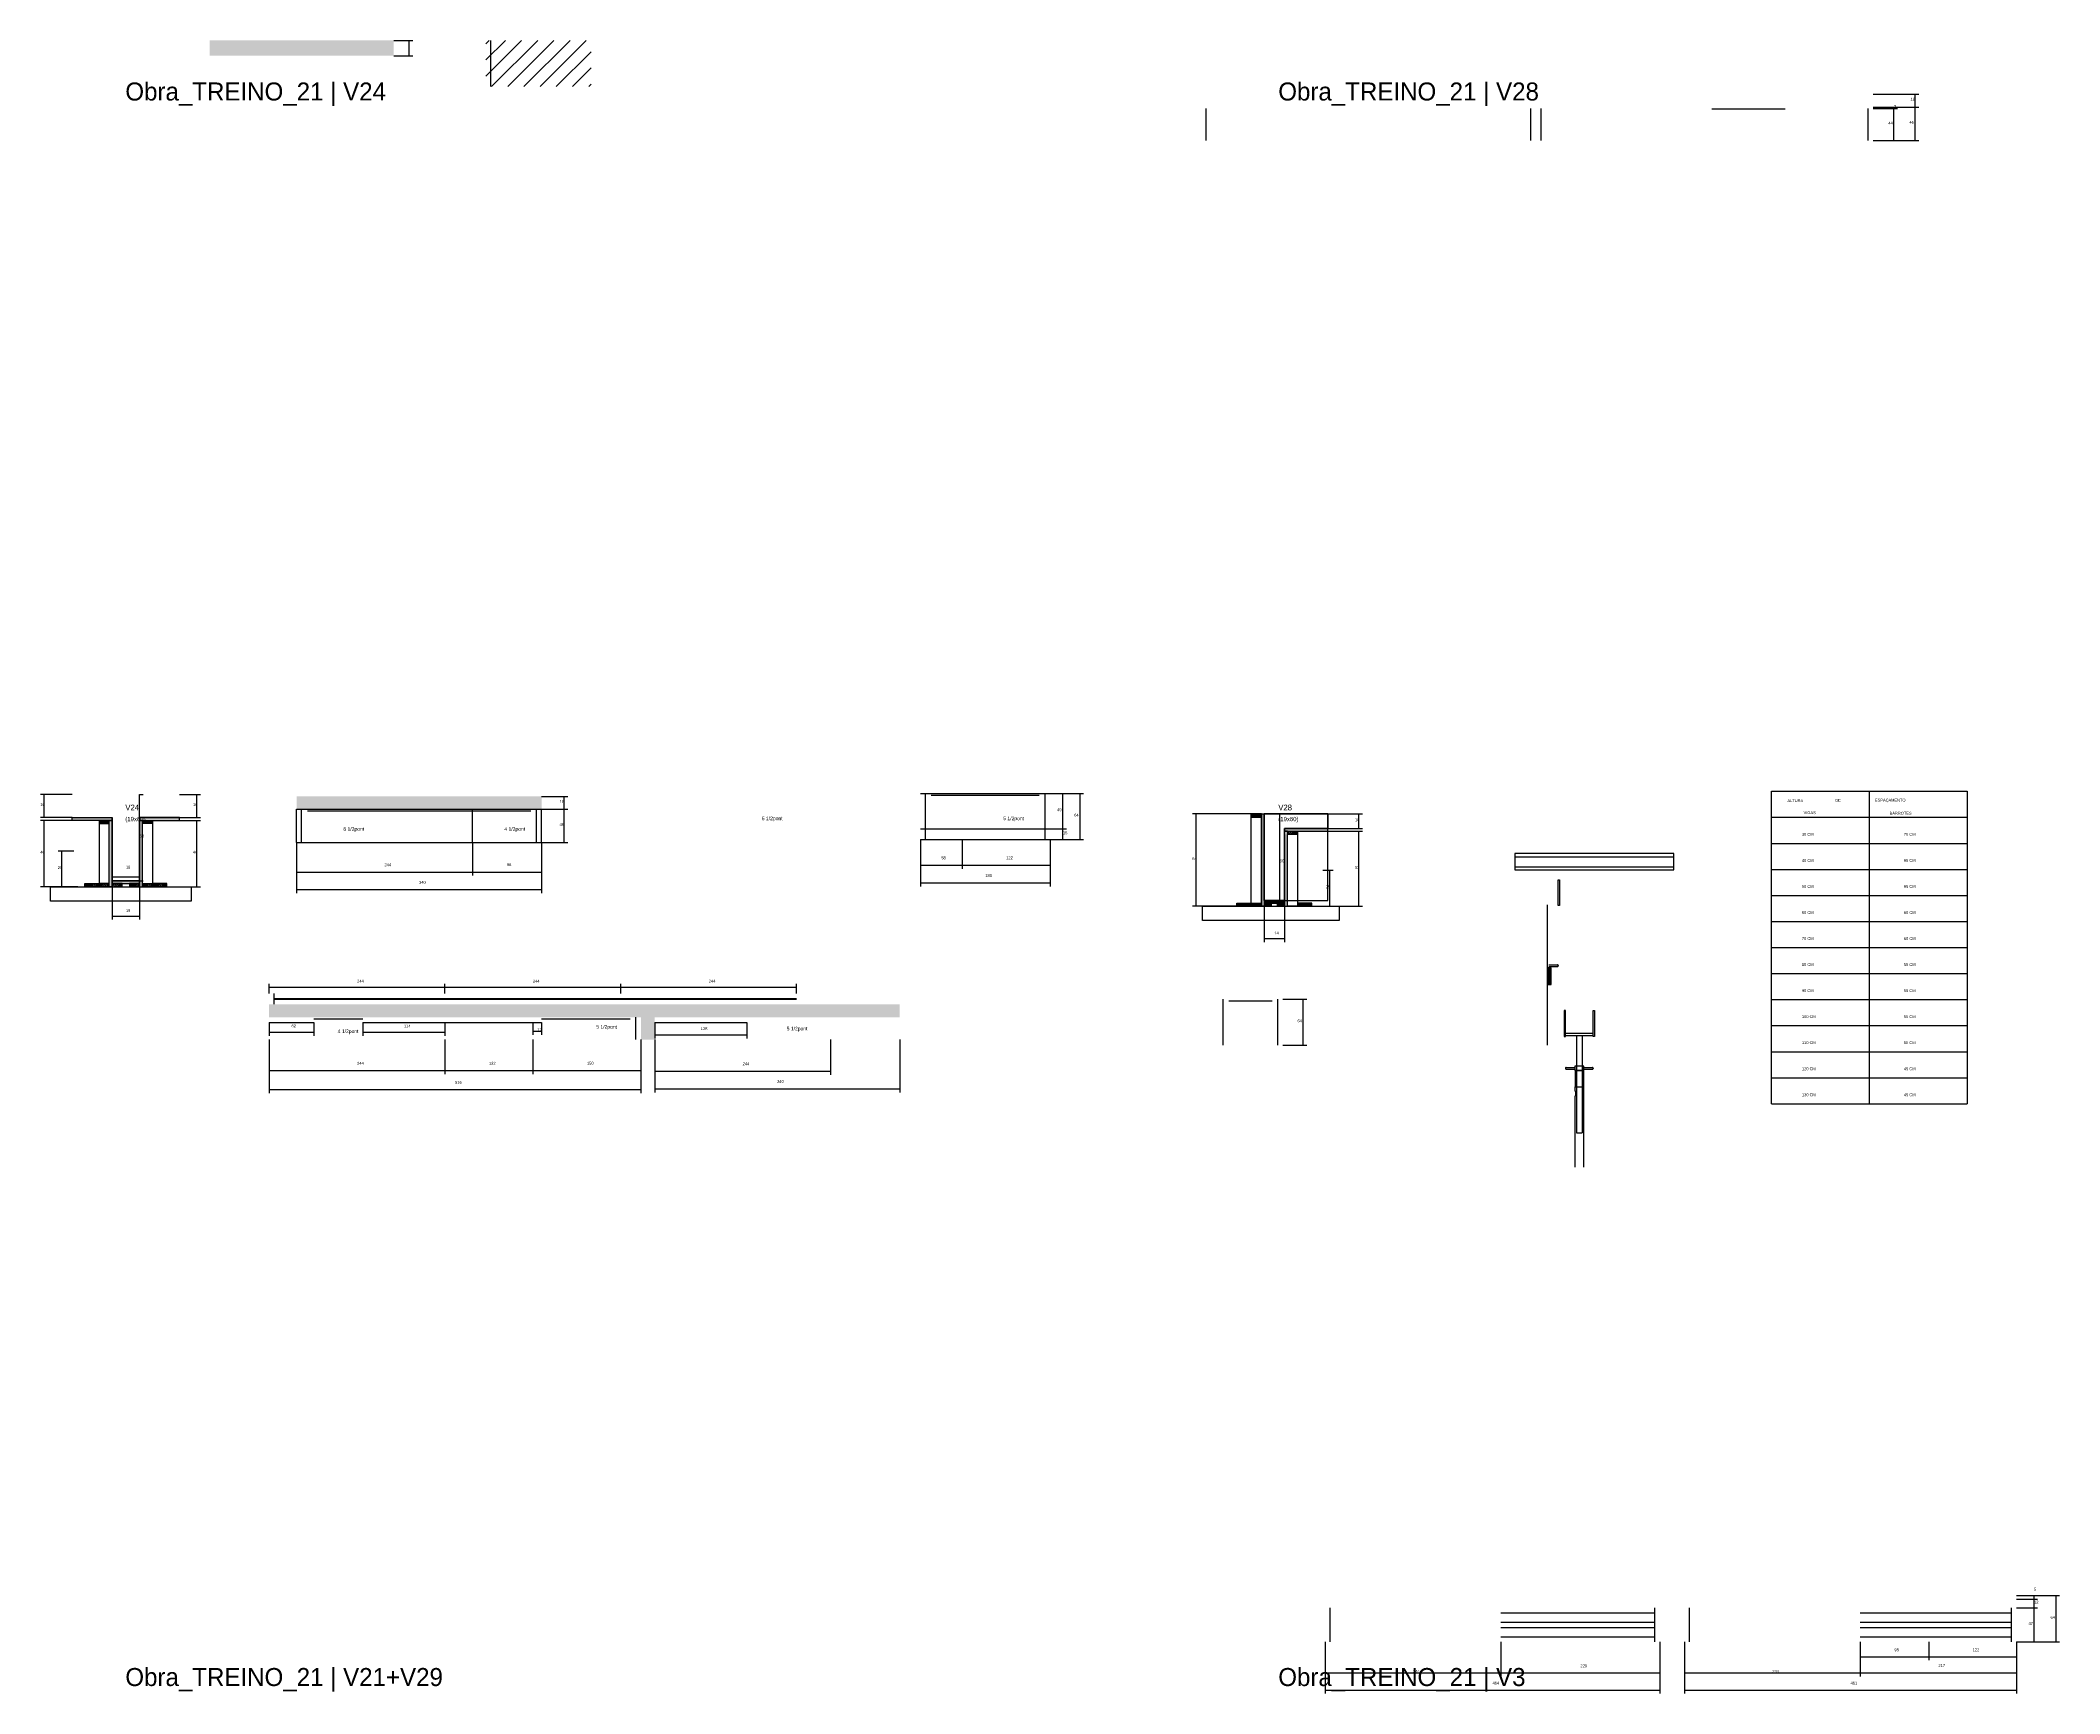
# Model space of a CAD drawing. Header units: metres. Extents: x -2848 to 21926, y -45195 to 1016.
# Drawn here: x 14282 to 17084, y -27620 to -25327 of the extents above; entities that cross this region are included whole.
import ezdxf

# ---------------------------------------------------------------- set-up
doc = ezdxf.new("R2010")
doc.units = ezdxf.units.M
for name, color, linetype in [('CONCRETO', 251, 'Continuous'), ('COTA', 4, 'Continuous'), ('Cota Seção (2x)', 4, 'Continuous'), ('Escoras', 2, 'Continuous'), ('Forcador', 251, 'Continuous'), ('GARFOS', 7, 'Continuous'), ('Hachura', 253, 'Continuous'), ('LABEL_ID', 3, 'Continuous'), ('Madeira', 126, 'Continuous'), ('NOMENCLATURA', 7, 'Continuous'), ('Painéis', 200, 'Continuous'), ('Perfil Metálico', 251, 'Continuous'), ('SARR_2.2x7', 40, 'Continuous'), ('Texto Seção', 7, 'Continuous')]:
    doc.layers.add(name, color=color, linetype=linetype)

msp = doc.modelspace()

# ---------------------------------------------------------------- hatches: boundary and pattern name
at = {"layer": 'COTA'}
h = msp.add_hatch(dxfattribs=at)
h.set_pattern_fill('AR-CONC', scale=0.03)
h.paths.add_polyline_path([(14517, -25326.6), (14517, -25347.8), (14772.5, -25347.8), (14772.5, -25326.6)])
h = msp.add_hatch(dxfattribs=at)
h.set_pattern_fill('AR-CONC', scale=0.03)
h.paths.add_polyline_path([(14637.6, -26375.5), (14637.6, -26393.5), (14977.6, -26393.5), (14977.6, -26375.5)])
h = msp.add_hatch(dxfattribs=at)
h.set_pattern_fill('AR-CONC', scale=0.03)
h.paths.add_polyline_path([(14599.6, -26664.1), (14599.6, -26682.1), (15115.6, -26682.1), (15115.6, -26713.1), (15134.6, -26713.1), (15134.6, -26682.1), (15474.6, -26682.1), (15474.6, -26664.1), (15331.6, -26664.1)])
at = {"layer": 'Hachura'}
h = msp.add_hatch(dxfattribs=at)
h.set_pattern_fill('ANSI31', scale=5)
h.paths.add_polyline_path([(14900.4, -25326.6), (14900.4, -25390.6), (15046.4, -25390.6), (15046.4, -25326.6)])
h = msp.add_hatch(color=8, dxfattribs=at)
h.dxf.hatch_style = 1
h.paths.add_polyline_path([(14326.2, -26408.9), (14326.2, -26404.9), (14326.2, -26404.9), (14381.8, -26404.9), (14381.8, -26404.9), (14381.8, -26408.9), (14381.8, -26408.9), (14326.2, -26408.9)])
h = msp.add_hatch(dxfattribs=at)
h.set_pattern_fill('ANSI31', scale=0.5)
h.paths.add_polyline_path([(14377.8, -26413.3), (14377.8, -26408.9), (14377.8, -26408.9), (14363.8, -26408.9), (14363.8, -26408.9), (14363.8, -26413.3), (14363.8, -26413.3), (14377.8, -26413.3)])
h = msp.add_hatch(color=8, dxfattribs=at)
h.dxf.hatch_style = 1
h.paths.add_polyline_path([(14377.8, -26404.9), (14381.8, -26404.9), (14381.8, -26404.9), (14381.8, -26500.9), (14381.8, -26500.9), (14377.8, -26500.9), (14377.8, -26500.9), (14377.8, -26404.9)])
h = msp.add_hatch(color=8, dxfattribs=at)
h.dxf.hatch_style = 1
h.paths.add_polyline_path([(14423.8, -26404.9), (14419.8, -26404.9), (14419.8, -26404.9), (14419.8, -26500.9), (14419.8, -26500.9), (14423.8, -26500.9), (14423.8, -26500.9), (14423.8, -26404.9)])
h = msp.add_hatch(color=8, dxfattribs=at)
h.dxf.hatch_style = 1
h.paths.add_polyline_path([(14475.4, -26408.9), (14475.4, -26404.9), (14475.4, -26404.9), (14419.8, -26404.9), (14419.8, -26404.9), (14419.8, -26408.9), (14419.8, -26408.9), (14475.4, -26408.9)])
h = msp.add_hatch(dxfattribs=at)
h.set_pattern_fill('ANSI31', scale=0.5)
h.paths.add_polyline_path([(14423.8, -26413.3), (14423.8, -26408.9), (14423.8, -26408.9), (14437.8, -26408.9), (14437.8, -26408.9), (14437.8, -26413.3), (14437.8, -26413.3), (14423.8, -26413.3)])
h = msp.add_hatch(dxfattribs=at)
h.set_pattern_fill('ANSI31', scale=0.5)
h.paths.add_polyline_path([(15962.6, -26400), (15962.6, -26404.4), (15962.6, -26404.4), (15976.6, -26404.4), (15976.6, -26404.4), (15976.6, -26400), (15976.6, -26400), (15962.6, -26400)])
h = msp.add_hatch(color=8, dxfattribs=at)
h.dxf.hatch_style = 1
h.paths.add_polyline_path([(15976.6, -26400), (15980.6, -26400), (15980.6, -26400), (15980.6, -26528), (15980.6, -26528), (15976.6, -26528), (15976.6, -26528), (15976.6, -26400)])
h = msp.add_hatch(color=8, dxfattribs=at)
h.dxf.hatch_style = 1
h.paths.add_polyline_path([(16068.6, -26424), (16068.6, -26420), (16068.6, -26420), (16008.6, -26420), (16008.6, -26420), (16008.6, -26424), (16008.6, -26424), (16068.6, -26424)])
h = msp.add_hatch(dxfattribs=at)
h.set_pattern_fill('ANSI31', scale=0.5)
h.paths.add_polyline_path([(16026.6, -26424), (16026.6, -26428.4), (16026.6, -26428.4), (16012.6, -26428.4), (16012.6, -26428.4), (16012.6, -26424), (16012.6, -26424), (16026.6, -26424)])
h = msp.add_hatch(color=8, dxfattribs=at)
h.dxf.hatch_style = 1
h.paths.add_polyline_path([(16012.6, -26428), (16008.6, -26428), (16008.6, -26428), (16008.6, -26528), (16008.6, -26528), (16012.6, -26528), (16012.6, -26528), (16012.6, -26428)])
h = msp.add_hatch(dxfattribs=at)
h.set_pattern_fill('ANSI31', scale=0.5)
h.paths.add_polyline_path([(14343.8, -26500.9), (14343.8, -26496.5), (14343.8, -26496.5), (14363.8, -26496.5), (14363.8, -26496.5), (14363.8, -26500.9), (14363.8, -26500.9), (14343.8, -26500.9)])
h = msp.add_hatch(dxfattribs=at)
h.set_pattern_fill('ANSI31', scale=0.5)
h.paths.add_polyline_path([(14377.8, -26500.9), (14377.8, -26496.5), (14377.8, -26496.5), (14363.8, -26496.5), (14363.8, -26496.5), (14363.8, -26500.9), (14363.8, -26500.9), (14377.8, -26500.9)])
h = msp.add_hatch(color=8, dxfattribs=at)
h.dxf.hatch_style = 1
h.paths.add_polyline_path([(14419.8, -26496.5), (14419.8, -26492.9), (14419.8, -26492.9), (14381.8, -26492.9), (14381.8, -26492.9), (14381.8, -26496.5), (14381.8, -26496.5), (14419.8, -26496.5)])
h = msp.add_hatch(dxfattribs=at)
h.set_pattern_fill('ANSI31', scale=0.5)
h.paths.add_polyline_path([(14395.8, -26500.9), (14395.8, -26496.5), (14395.8, -26496.5), (14381.8, -26496.5), (14381.8, -26496.5), (14381.8, -26500.9), (14381.8, -26500.9), (14395.8, -26500.9)])
h = msp.add_hatch(dxfattribs=at)
h.set_pattern_fill('ANSI31', scale=0.5)
h.paths.add_polyline_path([(14419.8, -26500.9), (14419.8, -26496.5), (14419.8, -26496.5), (14405.8, -26496.5), (14405.8, -26496.5), (14405.8, -26500.9), (14405.8, -26500.9), (14419.8, -26500.9)])
h = msp.add_hatch(dxfattribs=at)
h.set_pattern_fill('ANSI31', scale=0.5)
h.paths.add_polyline_path([(14423.8, -26500.9), (14423.8, -26496.5), (14423.8, -26496.5), (14437.8, -26496.5), (14437.8, -26496.5), (14437.8, -26500.9), (14437.8, -26500.9), (14423.8, -26500.9)])
h = msp.add_hatch(dxfattribs=at)
h.set_pattern_fill('ANSI31', scale=0.5)
h.paths.add_polyline_path([(14457.8, -26500.9), (14457.8, -26496.5), (14457.8, -26496.5), (14437.8, -26496.5), (14437.8, -26496.5), (14437.8, -26500.9), (14437.8, -26500.9), (14457.8, -26500.9)])
h = msp.add_hatch(dxfattribs=at)
h.set_pattern_fill('ANSI31', scale=0.5)
h.paths.add_polyline_path([(15942.6, -26528), (15942.6, -26523.6), (15942.6, -26523.6), (15962.6, -26523.6), (15962.6, -26523.6), (15962.6, -26528), (15962.6, -26528), (15942.6, -26528)])
h = msp.add_hatch(dxfattribs=at)
h.set_pattern_fill('ANSI31', scale=0.5)
h.paths.add_polyline_path([(15962.6, -26528), (15962.6, -26523.6), (15962.6, -26523.6), (15976.6, -26523.6), (15976.6, -26523.6), (15976.6, -26528), (15976.6, -26528), (15962.6, -26528)])
h = msp.add_hatch(color=8, dxfattribs=at)
h.dxf.hatch_style = 1
h.paths.add_polyline_path([(16008.6, -26523.6), (16008.6, -26520), (16008.6, -26520), (15980.6, -26520), (15980.6, -26520), (15980.6, -26523.6), (15980.6, -26523.6), (16008.6, -26523.6)])
h = msp.add_hatch(dxfattribs=at)
h.set_pattern_fill('ANSI31', scale=0.5)
h.paths.add_polyline_path([(15990.6, -26528), (15990.6, -26523.6), (15990.6, -26523.6), (15980.6, -26523.6), (15980.6, -26523.6), (15980.6, -26528), (15980.6, -26528), (15990.6, -26528)])
h = msp.add_hatch(dxfattribs=at)
h.set_pattern_fill('ANSI31', scale=0.5)
h.paths.add_polyline_path([(16008.6, -26528), (16008.6, -26523.6), (16008.6, -26523.6), (15998.6, -26523.6), (15998.6, -26523.6), (15998.6, -26528), (15998.6, -26528), (16008.6, -26528)])
h = msp.add_hatch(dxfattribs=at)
h.set_pattern_fill('ANSI31', scale=0.5)
h.paths.add_polyline_path([(16046.6, -26528), (16046.6, -26523.6), (16046.6, -26523.6), (16026.6, -26523.6), (16026.6, -26523.6), (16026.6, -26528), (16026.6, -26528), (16046.6, -26528)])
at = {"layer": 'Perfil Metálico'}
h = msp.add_hatch(color=8, dxfattribs=at)
h.dxf.hatch_style = 1
h.paths.add_polyline_path([(16374.2, -26636.4), (16378.7, -26636.4), (16378.7, -26613.6), (16374.2, -26613.6)])

# ---------------------------------------------------------------- linework, layer by layer
at = {"layer": 'CONCRETO'}
for points in [[(15980.6, -26420), (15980.6, -26400), (16068.6, -26400), (16068.6, -26420), (16008.6, -26420), (16008.6, -26520), (15980.6, -26520), (15980.6, -26420)], [(15980.6, -26520), (16068.6, -26520), (16068.6, -26400), (15980.6, -26400)]]:
    msp.add_lwpolyline(points, close=True, dxfattribs=at)
at = {"layer": 'COTA'}
for p, q in [((14772.5, -25326.6), (14799.1, -25326.6)), ((14794.1, -25347.8), (14794.1, -25326.6)), ((14772.5, -25347.8), (14799.1, -25347.8)), ((16825.6, -25401.3), (16888.9, -25401.3)), ((16883.9, -25419.3), (16883.9, -25401.3)), ((16825.6, -25419.3), (16888.9, -25419.3)), ((16825.6, -25419.3), (16859.3, -25419.3)), ((16825.6, -25419.3), (16888.9, -25419.3)), ((16825.6, -25421.3), (16859.3, -25421.3)), ((16825.6, -25421.3), (16859.3, -25421.3)), ((16854.3, -25421.3), (16854.3, -25419.3)), ((16854.3, -25465.3), (16854.3, -25421.3)), ((16883.9, -25465.3), (16883.9, -25419.3)), ((16825.6, -25465.3), (16888.9, -25465.3)), ((16825.6, -25465.3), (16859.3, -25465.3)), ((14326.2, -26372.9), (14282.5, -26372.9)), ((14287.5, -26404.9), (14287.5, -26372.9)), ((14475.4, -26372.9), (14504.4, -26372.9)), ((14499.4, -26404.9), (14499.4, -26372.9)), ((14977.6, -26375.5), (15014.2, -26375.5)), ((14977.6, -26393.5), (15014.2, -26393.5)), ((14977.6, -26393.5), (15014.2, -26393.5)), ((15009.2, -26393.5), (15009.2, -26375.5)), ((15009.2, -26439.5), (15009.2, -26393.5)), ((15683.4, -26371.6), (15706.2, -26371.6)), ((15683.4, -26371.6), (15729.9, -26371.6)), ((15701.2, -26420.6), (15701.2, -26371.6)), ((15724.9, -26435.6), (15724.9, -26371.6)), ((14326.2, -26404.9), (14282.5, -26404.9)), ((14326.2, -26408.9), (14282.5, -26408.9)), ((14287.5, -26500.9), (14287.5, -26408.9)), ((14475.4, -26404.9), (14504.4, -26404.9)), ((14475.4, -26408.9), (14504.4, -26408.9)), ((14499.4, -26500.9), (14499.4, -26408.9)), ((15683.4, -26420.6), (15706.2, -26420.6)), ((15683.4, -26420.6), (15706.2, -26420.6)), ((15701.2, -26435.6), (15701.2, -26420.6)), ((15962.6, -26400), (15881.1, -26400)), ((15886.1, -26528), (15886.1, -26400)), ((16068.6, -26400), (16117, -26400)), ((16068.6, -26420), (16117, -26420)), ((16068.6, -26424), (16117, -26424)), ((16112, -26420), (16112, -26400)), ((16112, -26528), (16112, -26424)), ((14328.5, -26451.4), (14306.7, -26451.4)), ((14311.7, -26501.5), (14311.7, -26451.4)), ((14637.6, -26439.5), (14637.6, -26485.5)), ((14637.6, -26439.5), (14637.6, -26510)), ((14881.6, -26439.5), (14881.6, -26485.5)), ((14881.6, -26439.5), (14881.6, -26485.5)), ((14977.6, -26439.5), (14977.6, -26485.5)), ((14977.6, -26439.5), (14977.6, -26510)), ((14977.6, -26439.5), (15014.2, -26439.5)), ((15503.4, -26435.6), (15503.4, -26475.9)), ((15503.4, -26435.6), (15503.4, -26500.4)), ((15561.4, -26435.6), (15561.4, -26475.9)), ((15561.4, -26435.6), (15561.4, -26475.9)), ((15683.4, -26435.6), (15683.4, -26475.9)), ((15683.4, -26435.6), (15683.4, -26500.4)), ((15683.4, -26435.6), (15706.2, -26435.6)), ((15683.4, -26435.6), (15729.9, -26435.6)), ((14637.6, -26480.5), (14881.6, -26480.5)), ((14881.6, -26480.5), (14977.6, -26480.5)), ((15503.4, -26470.9), (15561.4, -26470.9)), ((15561.4, -26470.9), (15683.4, -26470.9)), ((16061.9, -26478), (16076.4, -26478)), ((16071.4, -26528), (16071.4, -26478)), ((14334.2, -26500.9), (14282.5, -26500.9)), ((14341.3, -26501.5), (14306.7, -26501.5)), ((14381.8, -26500.9), (14381.8, -26546.6)), ((14419.8, -26500.9), (14419.8, -26546.6)), ((14457.8, -26500.9), (14504.4, -26500.9)), ((14637.6, -26505), (14977.6, -26505)), ((15503.4, -26495.4), (15683.4, -26495.4)), ((15942.6, -26528), (15881.1, -26528)), ((15980.6, -26528), (15980.6, -26577.7)), ((16008.6, -26528), (16008.6, -26577.7)), ((16046.6, -26528), (16117, -26528)), ((16046.6, -26528), (16076.4, -26528)), ((14381.8, -26541.6), (14419.8, -26541.6)), ((15980.6, -26572.7), (16008.6, -26572.7)), ((14599.6, -26649.1), (14599.6, -26635.5)), ((14599.6, -26640.5), (14843.6, -26640.5)), ((14843.6, -26649.1), (14843.6, -26635.5)), ((14843.6, -26649.1), (14843.6, -26635.5)), ((14843.6, -26640.5), (15087.6, -26640.5)), ((15087.6, -26649.1), (15087.6, -26635.5)), ((15087.6, -26649.1), (15087.6, -26635.5)), ((15087.6, -26640.5), (15331.6, -26640.5)), ((15331.6, -26649.1), (15331.6, -26635.5)), ((16006.4, -26656.9), (16039.7, -26656.9)), ((16034.7, -26720.9), (16034.7, -26656.9)), ((14599.6, -26689.1), (14599.6, -26707.7)), ((14599.6, -26702.7), (14661.6, -26702.7)), ((14661.6, -26689.1), (14661.6, -26707.7)), ((14729.6, -26689.1), (14729.6, -26707.7)), ((14729.6, -26702.7), (14843.6, -26702.7)), ((14843.6, -26689.1), (14843.6, -26707.7)), ((14965.6, -26689.1), (14965.6, -26706.4)), ((14965.6, -26701.4), (14977.6, -26701.4)), ((14977.6, -26689.1), (14977.6, -26706.4)), ((15134.6, -26689.1), (15134.6, -26711.4)), ((15262.6, -26689.1), (15262.6, -26711.4)), ((14599.6, -26713.1), (14599.6, -26761)), ((14599.6, -26713.1), (14599.6, -26787.5)), ((14843.6, -26713.1), (14843.6, -26761)), ((14843.6, -26713.1), (14843.6, -26761)), ((14965.6, -26713.1), (14965.6, -26761)), ((14965.6, -26713.1), (14965.6, -26761)), ((15115.6, -26713.1), (15115.6, -26787.5)), ((15115.6, -26725.4), (15115.6, -26761)), ((15134.6, -26706.4), (15262.6, -26706.4)), ((15134.6, -26713.1), (15134.6, -26761.8)), ((15134.6, -26713.1), (15134.6, -26786.3)), ((15378.6, -26713.1), (15378.6, -26761.8)), ((15474.6, -26713.1), (15474.6, -26786.3)), ((16006.4, -26720.9), (16039.7, -26720.9)), ((14599.6, -26756), (14843.6, -26756)), ((14843.6, -26756), (14965.6, -26756)), ((14965.6, -26756), (15115.6, -26756)), ((15134.6, -26756.8), (15378.6, -26756.8)), ((14599.6, -26782.5), (15115.6, -26782.5)), ((15134.6, -26781.3), (15474.6, -26781.3)), ((17024.6, -27484.6), (17053.8, -27484.6)), ((17024.6, -27484.6), (17084.3, -27484.6)), ((17048.8, -27489.6), (17048.8, -27484.6)), ((17079.3, -27548.6), (17079.3, -27484.6)), ((17024.6, -27489.6), (17053.8, -27489.6)), ((17024.6, -27489.6), (17053.8, -27489.6)), ((17024.6, -27501.6), (17053.8, -27501.6)), ((17024.6, -27501.6), (17053.8, -27501.6)), ((17048.8, -27501.6), (17048.8, -27489.6)), ((17048.8, -27548.6), (17048.8, -27501.6)), ((16065, -27548.6), (16065, -27596.6)), ((16065, -27548.6), (16065, -27620.5)), ((16309, -27548.6), (16309, -27596.6)), ((16309, -27548.6), (16309, -27596.6)), ((16529.5, -27548.6), (16529.5, -27596.6)), ((16529.5, -27548.6), (16529.5, -27620.5)), ((16563.6, -27548.6), (16563.6, -27596.6)), ((16563.6, -27548.6), (16563.6, -27620.5)), ((16807.6, -27548.6), (16807.6, -27574.3)), ((16807.6, -27548.6), (16807.6, -27596.6)), ((16807.6, -27548.6), (16807.6, -27596.6)), ((16807.6, -27569.3), (16902.6, -27569.3)), ((16902.6, -27548.6), (16902.6, -27574.3)), ((16902.6, -27548.6), (16902.6, -27574.3)), ((16902.6, -27569.3), (17024.6, -27569.3)), ((17024.6, -27548.6), (17024.6, -27620.5)), ((17024.6, -27548.6), (17053.8, -27548.6)), ((17024.6, -27548.6), (17024.6, -27574.3)), ((17024.6, -27548.6), (17084.3, -27548.6)), ((17024.6, -27548.6), (17024.6, -27596.6)), ((16065, -27591.6), (16309, -27591.6)), ((16309, -27591.6), (16529.5, -27591.6)), ((16563.6, -27591.6), (16807.6, -27591.6)), ((16807.6, -27591.6), (17024.6, -27591.6)), ((16065, -27615.5), (16529.5, -27615.5)), ((16563.6, -27615.5), (17024.6, -27615.5))]:
    msp.add_line(p, q, dxfattribs=at)
at = {"layer": 'Cota Seção (2x)'}
for p, q in [((14419.8, -26492.9), (14419.8, -26372.9)), ((14419.8, -26372.9), (14424.8, -26372.9)), ((15980.3, -26400), (16007.1, -26400)), ((16002.1, -26520), (16002.1, -26400)), ((14381.8, -26492.9), (14381.8, -26482.2)), ((14381.8, -26487.2), (14419.8, -26487.2)), ((14419.8, -26492.9), (14419.8, -26482.2)), ((14419.8, -26492.9), (14424.8, -26492.9)), ((15980.3, -26520), (16007.1, -26520))]:
    msp.add_line(p, q, dxfattribs=at)
at = {"layer": 'Escoras'}
for p, q in [((16423.4, -26756), (16412.1, -26756)), ((16412.1, -26756), (16412.1, -26778.5)), ((16423.4, -26756), (16423.4, -26890)), ((16412.1, -26778.5), (16423.4, -26778.5)), ((16412.1, -26784.1), (16412.1, -26778.5)), ((16412.4, -26784.7), (16412.1, -26784.1)), ((16412.6, -26785.3), (16412.4, -26784.7)), ((16412.8, -26785.9), (16412.6, -26785.3)), ((16412.9, -26786.6), (16412.8, -26785.9)), ((16413, -26787.2), (16412.9, -26786.6)), ((16412.9, -26789.2), (16413, -26788.6)), ((16413, -26787.9), (16413, -26787.2)), ((16413, -26788.6), (16413, -26787.9)), ((16412.1, -26791.7), (16412.4, -26791.1)), ((16412.1, -26890), (16412.1, -26791.7)), ((16412.4, -26791.1), (16412.6, -26790.5)), ((16412.6, -26790.5), (16412.8, -26789.9)), ((16412.8, -26789.9), (16412.9, -26789.2))]:
    msp.add_line(p, q, dxfattribs=at)
at = {"layer": 'Forcador'}
for p, q in [((16373.2, -26525.9), (16373.2, -26636.4)), ((16375.6, -26609.2), (16387.4, -26609.2)), ((16375.6, -26611.7), (16387.4, -26611.7)), ((16387.5, -26609.2), (16387.4, -26609.2)), ((16387.4, -26611.7), (16387.5, -26611.7)), ((16387.7, -26609.2), (16387.5, -26609.2)), ((16387.5, -26611.7), (16387.7, -26611.7)), ((16387.8, -26609.3), (16387.7, -26609.2)), ((16387.7, -26611.7), (16387.8, -26611.6)), ((16387.9, -26609.3), (16387.8, -26609.3)), ((16387.8, -26611.6), (16387.9, -26611.6)), ((16388, -26609.4), (16387.9, -26609.3)), ((16387.9, -26611.6), (16388, -26611.5)), ((16388.1, -26609.5), (16388, -26609.4)), ((16388, -26611.5), (16388.1, -26611.4)), ((16388.2, -26609.6), (16388.1, -26609.5)), ((16388.1, -26611.4), (16388.2, -26611.3)), ((16388.3, -26609.7), (16388.2, -26609.6)), ((16388.2, -26611.3), (16388.3, -26611.2)), ((16388.3, -26609.8), (16388.3, -26609.7)), ((16388.4, -26610), (16388.3, -26609.8)), ((16388.3, -26611.1), (16388.4, -26610.9)), ((16388.3, -26611.2), (16388.3, -26611.1)), ((16388.4, -26610.1), (16388.4, -26610)), ((16388.4, -26610.2), (16388.4, -26610.1)), ((16388.4, -26610.2), (16388.4, -26610.7)), ((16388.4, -26610.8), (16388.4, -26610.7)), ((16388.4, -26610.9), (16388.4, -26610.8)), ((16373.2, -26636.4), (16373.2, -26659.2)), ((16373.2, -26659.2), (16373.2, -26720.9)), ((16398.6, -26704.2), (16436.9, -26704.2)), ((16398.6, -26707.4), (16436.9, -26707.4)), ((16413.8, -26707.4), (16413.8, -26842.4)), ((16421.7, -26707.4), (16421.7, -26842.4)), ((16398.7, -26752.3), (16398.6, -26752.4)), ((16398.6, -26752.4), (16398.6, -26752.6)), ((16398.6, -26752.6), (16398.6, -26753)), ((16398.6, -26753), (16398.6, -26753.2)), ((16398.6, -26753.2), (16398.7, -26753.3)), ((16398.8, -26752.1), (16398.7, -26752.2)), ((16398.7, -26752.2), (16398.7, -26752.3)), ((16398.7, -26753.3), (16398.7, -26753.4)), ((16398.7, -26753.4), (16398.8, -26753.5)), ((16398.9, -26751.9), (16398.8, -26752)), ((16398.8, -26752), (16398.8, -26752.1)), ((16398.8, -26753.5), (16398.8, -26753.6)), ((16398.8, -26753.6), (16398.9, -26753.7)), ((16399, -26751.8), (16398.9, -26751.9)), ((16398.9, -26753.7), (16399, -26753.8)), ((16399.1, -26751.7), (16399, -26751.8)), ((16399, -26753.8), (16399.1, -26753.9)), ((16399.2, -26751.6), (16399.1, -26751.7)), ((16399.1, -26753.9), (16399.2, -26754)), ((16399.4, -26751.6), (16399.2, -26751.6)), ((16399.2, -26754), (16399.4, -26754)), ((16399.5, -26751.6), (16399.4, -26751.6)), ((16399.4, -26754), (16399.5, -26754)), ((16399.6, -26751.6), (16399.5, -26751.6)), ((16399.5, -26754), (16399.6, -26754)), ((16399.6, -26751.6), (16411.4, -26751.6)), ((16399.6, -26754), (16411.4, -26754)), ((16424, -26751.6), (16435.9, -26751.6)), ((16424, -26754), (16435.9, -26754)), ((16436, -26751.6), (16435.9, -26751.6)), ((16435.9, -26754), (16436, -26754)), ((16436.1, -26751.6), (16436, -26751.6)), ((16436, -26754), (16436.1, -26754)), ((16436.2, -26751.6), (16436.1, -26751.6)), ((16436.1, -26754), (16436.2, -26754)), ((16436.4, -26751.7), (16436.2, -26751.6)), ((16436.2, -26754), (16436.4, -26753.9)), ((16436.5, -26751.8), (16436.4, -26751.7)), ((16436.4, -26753.9), (16436.5, -26753.8)), ((16436.6, -26751.9), (16436.5, -26751.8)), ((16436.5, -26753.8), (16436.6, -26753.7)), ((16436.7, -26752), (16436.6, -26751.9)), ((16436.6, -26753.7), (16436.7, -26753.6)), ((16436.7, -26752.1), (16436.7, -26752)), ((16436.8, -26752.2), (16436.7, -26752.1)), ((16436.7, -26753.5), (16436.8, -26753.4)), ((16436.7, -26753.6), (16436.7, -26753.5)), ((16436.8, -26752.3), (16436.8, -26752.2)), ((16436.9, -26752.4), (16436.8, -26752.3)), ((16436.8, -26753.3), (16436.9, -26753.2)), ((16436.8, -26753.4), (16436.8, -26753.3)), ((16436.9, -26752.6), (16436.9, -26752.4)), ((16436.9, -26752.6), (16436.9, -26753)), ((16436.9, -26753.2), (16436.9, -26753)), ((16413.8, -26842.4), (16421.7, -26842.4))]:
    msp.add_line(p, q, dxfattribs=at)
for points in [[(16390.3, -26491.2), (16390.3, -26527.2), (16388.4, -26527.2), (16388.4, -26491.2)], [(16396.7, -26672.7), (16396.7, -26708.7), (16398.6, -26708.7), (16398.6, -26672.7)], [(16438.8, -26672.7), (16438.8, -26708.7), (16436.9, -26708.7), (16436.9, -26672.7)], [(16411.4, -26750.1), (16411.4, -26756), (16424, -26756), (16424, -26750.1)]]:
    msp.add_lwpolyline(points, close=True, dxfattribs=at)
at = {"layer": 'GARFOS'}
for p, q in [((16684.4, -26802.1), (16684.4, -26368.5)), ((16684.4, -26368.5), (16956, -26368.5)), ((16820.2, -26368.5), (16820.2, -26802.1)), ((16956, -26368.5), (16956, -26802.1)), ((16684.4, -26404.6), (16956, -26404.6)), ((16684.4, -26404.6), (16956, -26404.6)), ((16684.4, -26440.8), (16956, -26440.8)), ((16684.4, -26476.9), (16956, -26476.9)), ((16684.4, -26513.1), (16956, -26513.1)), ((16684.4, -26549.2), (16956, -26549.2)), ((16684.4, -26585.3), (16956, -26585.3)), ((16684.4, -26621.5), (16956, -26621.5)), ((16684.4, -26657.6), (16956, -26657.6)), ((16684.4, -26693.7), (16956, -26693.7)), ((16684.4, -26729.9), (16956, -26729.9)), ((16684.4, -26766), (16956, -26766)), ((16684.4, -26802.1), (16956, -26802.1))]:
    msp.add_line(p, q, dxfattribs=at)
at = {"layer": 'Madeira'}
for points in [[(14377.8, -26413.3), (14377.8, -26408.9), (14363.8, -26408.9), (14363.8, -26413.3)], [(14377.8, -26408.9), (14363.8, -26408.9), (14363.8, -26500.9), (14377.8, -26500.9)], [(14423.8, -26413.3), (14423.8, -26408.9), (14437.8, -26408.9), (14437.8, -26413.3)], [(14423.8, -26408.9), (14437.8, -26408.9), (14437.8, -26500.9), (14423.8, -26500.9)], [(15962.6, -26400), (15962.6, -26404.4), (15976.6, -26404.4), (15976.6, -26400)], [(15962.6, -26400), (15976.6, -26400), (15976.6, -26528), (15962.6, -26528)], [(16026.6, -26424), (16026.6, -26428.4), (16012.6, -26428.4), (16012.6, -26424)], [(16026.6, -26528), (16012.6, -26528), (16012.6, -26424), (16026.6, -26424)], [(14491.2, -26520.9), (14296, -26520.9), (14296, -26500.9), (14491.2, -26500.9)], [(14343.8, -26500.9), (14343.8, -26496.5), (14363.8, -26496.5), (14363.8, -26500.9)], [(14377.8, -26500.9), (14377.8, -26496.5), (14363.8, -26496.5), (14363.8, -26500.9)], [(14395.8, -26500.9), (14395.8, -26496.5), (14381.8, -26496.5), (14381.8, -26500.9)], [(14419.8, -26500.9), (14419.8, -26496.5), (14405.8, -26496.5), (14405.8, -26500.9)], [(14423.8, -26500.9), (14423.8, -26496.5), (14437.8, -26496.5), (14437.8, -26500.9)], [(14457.8, -26500.9), (14457.8, -26496.5), (14437.8, -26496.5), (14437.8, -26500.9)], [(16084.4, -26548), (15894.9, -26548), (15894.9, -26528), (16084.4, -26528)], [(15942.6, -26528), (15942.6, -26523.6), (15962.6, -26523.6), (15962.6, -26528)], [(15962.6, -26528), (15962.6, -26523.6), (15976.6, -26523.6), (15976.6, -26528)], [(15990.6, -26528), (15990.6, -26523.6), (15980.6, -26523.6), (15980.6, -26528)], [(16008.6, -26528), (16008.6, -26523.6), (15998.6, -26523.6), (15998.6, -26528)], [(16046.6, -26528), (16046.6, -26523.6), (16026.6, -26523.6), (16026.6, -26528)]]:
    msp.add_lwpolyline(points, close=True, dxfattribs=at)
at = {"layer": 'Painéis'}
for p, q in [((14637.6, -26393.5), (14977.6, -26393.5)), ((14637.6, -26439.5), (14637.6, -26393.5)), ((14881.6, -26439.5), (14881.6, -26393.5)), ((14977.6, -26439.5), (14977.6, -26393.5)), ((15503.4, -26371.6), (15683.4, -26371.6)), ((14326.2, -26404.9), (14381.8, -26404.9)), ((14326.2, -26408.9), (14326.2, -26404.9)), ((14381.8, -26408.9), (14381.8, -26404.9)), ((14381.8, -26500.9), (14381.8, -26408.9)), ((14419.8, -26404.9), (14475.4, -26404.9)), ((14419.8, -26408.9), (14419.8, -26404.9)), ((14419.8, -26500.9), (14419.8, -26408.9)), ((14475.4, -26408.9), (14475.4, -26404.9)), ((15503.4, -26420.6), (15683.4, -26420.6)), ((16008.6, -26420), (16068.6, -26420)), ((16008.6, -26424), (16008.6, -26420)), ((16008.6, -26528), (16008.6, -26424)), ((16068.6, -26424), (16068.6, -26420)), ((14637.6, -26439.5), (14977.6, -26439.5)), ((15503.4, -26435.6), (15683.4, -26435.6)), ((14381.8, -26492.9), (14419.8, -26492.9)), ((14381.8, -26496.5), (14381.8, -26492.9)), ((14419.8, -26496.5), (14419.8, -26492.9))]:
    msp.add_line(p, q, dxfattribs=at)
for points in [[(14326.2, -26408.9), (14326.2, -26404.9), (14381.8, -26404.9), (14381.8, -26408.9)], [(14377.8, -26408.9), (14381.8, -26408.9), (14381.8, -26500.9), (14377.8, -26500.9)], [(14475.4, -26408.9), (14475.4, -26404.9), (14419.8, -26404.9), (14419.8, -26408.9)], [(14423.8, -26408.9), (14419.8, -26408.9), (14419.8, -26500.9), (14423.8, -26500.9)], [(15976.6, -26400), (15980.6, -26400), (15980.6, -26528), (15976.6, -26528)], [(16068.6, -26424), (16068.6, -26420), (16008.6, -26420), (16008.6, -26424)], [(16012.6, -26424), (16008.6, -26424), (16008.6, -26528), (16012.6, -26528)], [(14419.8, -26496.5), (14419.8, -26492.9), (14381.8, -26492.9), (14381.8, -26496.5)], [(16008.6, -26523.6), (16008.6, -26520), (15980.6, -26520), (15980.6, -26523.6)]]:
    msp.add_lwpolyline(points, close=True, dxfattribs=at)
at = {"layer": 'Perfil Metálico'}
for p, q in [((16328.5, -26459.4), (16549, -26459.4)), ((16328.5, -26473.2), (16549, -26473.2))]:
    msp.add_line(p, q, dxfattribs=at)
for points in [[(16328.5, -26477.7), (16549, -26477.7), (16549, -26454.9), (16328.5, -26454.9)], [(16374.2, -26636.4), (16378.7, -26636.4), (16378.7, -26613.6), (16374.2, -26613.6)]]:
    msp.add_lwpolyline(points, close=True, dxfattribs=at)
at = {"layer": 'SARR_2.2x7'}
for p, q in [((14907.4, -25390.6), (14907.4, -25326.6)), ((15900.1, -25465.3), (15900.1, -25421.3)), ((16350.6, -25465.3), (16350.6, -25421.3)), ((16364.6, -25465.3), (16364.6, -25421.3)), ((16601.6, -25421.5), (16703.6, -25421.5)), ((16818.6, -25465.3), (16818.6, -25421.3)), ((14644.6, -26439.5), (14644.6, -26393.5)), ((14652.6, -26395.7), (14881.6, -26395.7)), ((14881.6, -26395.7), (14962.6, -26395.7)), ((14970.6, -26439.5), (14970.6, -26393.5)), ((15510.4, -26420.6), (15510.4, -26371.6)), ((15518.4, -26373.8), (15561.4, -26373.8)), ((15561.4, -26373.8), (15668.4, -26373.8)), ((15676.4, -26420.6), (15676.4, -26371.6)), ((15510.4, -26435.6), (15510.4, -26420.6)), ((15676.4, -26435.6), (15676.4, -26420.6)), ((14606.6, -26664.1), (14606.6, -26649.1)), ((14606.6, -26656.1), (14843.6, -26656.1)), ((14606.6, -26657.1), (14843.6, -26657.1)), ((14843.6, -26656.1), (15087.6, -26656.1)), ((14843.6, -26657.1), (15087.6, -26657.1)), ((15087.6, -26656.1), (15331.6, -26656.1)), ((15087.6, -26657.1), (15331.6, -26657.1)), ((15923.4, -26720.9), (15923.4, -26656.9)), ((15931.4, -26659.1), (15991.4, -26659.1)), ((15999.4, -26720.9), (15999.4, -26656.9)), ((14599.6, -26689.1), (14661.6, -26689.1)), ((14661.6, -26684.3), (14729.6, -26684.3)), ((14729.6, -26689.1), (14843.6, -26689.1)), ((14843.6, -26689.1), (14965.6, -26689.1)), ((14965.6, -26689.1), (14977.6, -26689.1)), ((14977.6, -26684.3), (15100.6, -26684.3)), ((15108.6, -26713.1), (15108.6, -26682.1)), ((15134.6, -26689.1), (15262.6, -26689.1)), ((16072, -27548.6), (16072, -27501.6)), ((16309, -27508.6), (16522.5, -27508.6)), ((16522.5, -27548.6), (16522.5, -27501.6)), ((16570.6, -27548.6), (16570.6, -27501.6)), ((16807.6, -27508.6), (17017.6, -27508.6)), ((17017.6, -27548.6), (17017.6, -27501.6)), ((16309, -27521.6), (16522.5, -27521.6)), ((16309, -27528.6), (16522.5, -27528.6)), ((16309, -27541.6), (16522.5, -27541.6)), ((16807.6, -27521.6), (17017.6, -27521.6)), ((16807.6, -27528.6), (17017.6, -27528.6)), ((16807.6, -27541.6), (17017.6, -27541.6))]:
    msp.add_line(p, q, dxfattribs=at)

# ---------------------------------------------------------------- texts
at = {"layer": 'COTA'}
for s, p in [('18', (16877.4, -25410.3)), ('44', (16846.7, -25443.3)), ('2', (16854.3, -25420.3)), ('46', (16875.8, -25442.3)), ('16', (14282, -26388.9)), ('16', (14493.9, -26388.9)), ('18', (15002.7, -26384.5)), ('49', (15693.1, -26396.1)), ('46', (15002.7, -26416.5)), ('15', (15701.2, -26428.1)), ('64', (15716.8, -26403.6)), ('10', (16106.5, -26410)), ('46', (14282, -26454.9)), ('46', (14493.9, -26454.9)), ('25', (14306.2, -26476.5)), ('244', (14759.6, -26472.4)), ('96', (14929.6, -26472.3)), ('58', (15532.4, -26462.8)), ('122', (15622.4, -26462.8)), ('64', (15880.6, -26464)), ('52', (16106.5, -26476)), ('340', (14807.6, -26496.8)), ('180', (15593.4, -26487.3)), ('25', (16065.9, -26503)), ('19', (14400.8, -26536.1)), ('14', (15994.6, -26567.2)), ('244', (14721.6, -26634)), ('244', (14965.6, -26634)), ('244', (15209.6, -26634)), ('62', (14630.6, -26696.2)), ('114', (14786.6, -26696.2)), ('12', (14971.6, -26701.4)), ('128', (15198.6, -26699.9)), ('64', (16026.6, -26688.9)), ('244', (14721.6, -26747.9)), ('122', (14904.6, -26747.9)), ('150', (15040.6, -26747.8)), ('244', (15256.6, -26748.7)), ('516', (14857.6, -26774.3)), ('340', (15304.6, -26773.1)), ('5', (17048.8, -27477.7)), ('12', (17048.8, -27495.6)), ('64', (17071.7, -27516.6)), ('47', (17041.2, -27525.1)), ('95', (16855.1, -27561.7)), ('122', (16963.6, -27561.7)), ('244', (16187, -27591.6)), ('220', (16419.3, -27584)), ('244', (16685.6, -27591.6)), ('217', (16916.1, -27583.5)), ('464', (16297.3, -27607.9)), ('461', (16794.1, -27607.9))]:
    msp.add_text(s, height=4, dxfattribs=at).set_placement(p)
at = {"layer": 'Cota Seção (2x)'}
for s, p in [('60', (14419.8, -26432.6)), ('19', (14400.8, -26475.7)), ('60', (16002.1, -26467))]:
    msp.add_text(s, height=4, dxfattribs=at).set_placement(p)
at = {"layer": 'GARFOS'}
for s, p in [('ALTURA   ', (16706.6, -26383.5)), ('VIGAS', (16729, -26400.2)), ('DE', (16773, -26383.1)), ('ESPAÇAMENTO', (16828.1, -26382.8)), ('BARROTES', (16848.5, -26401)), ('30 CM', (16726.6, -26430.2)), ('70 CM', (16868.1, -26430.2)), ('40 CM', (16726.6, -26466.4)), ('65 CM', (16868.1, -26466.4)), ('50 CM', (16726.6, -26502.5)), ('65 CM', (16868.1, -26502.5)), ('60 CM', (16726.6, -26538.7)), ('60 CM', (16868.1, -26538.7)), ('70 CM', (16726.6, -26574.8)), ('60 CM', (16868.1, -26574.8)), ('80 CM', (16726.6, -26610.9)), ('55 CM', (16868.1, -26610.9)), ('90 CM', (16726.6, -26647.1)), ('55 CM', (16868.1, -26647.1)), ('100 CM', (16726.6, -26683.2)), ('50 CM', (16868.1, -26683.2)), ('110 CM', (16726.6, -26719.3)), ('50 CM', (16868.1, -26719.3)), ('120 CM', (16726.6, -26755.5)), ('45 CM', (16868.1, -26755.5)), ('130 CM', (16726.6, -26791.6)), ('45 CM', (16868.1, -26791.6))]:
    msp.add_text(s, height=4, dxfattribs=at).set_placement(p)
at = {"layer": 'LABEL_ID'}
for s, p in [('Obra_TREINO_21 | V24', (14400, -25410)), ('Obra_TREINO_21 | V28', (16000, -25410)), ('Obra_TREINO_21 | V21+V29', (14400, -27610)), ('Obra_TREINO_21 | V3', (16000, -27610))]:
    msp.add_text(s, height=25, dxfattribs=at).set_placement(p)
at = {"layer": 'NOMENCLATURA'}
for s, p in [('8 1/2pont', (14702.6, -26423.3)), ('4 1/2pont', (14926, -26423.3)), ('5 1/2pont', (15283.3, -26408.6)), ('5 1/2pont', (15618.4, -26408.6)), ('4 1/2pont', (14694.7, -26704)), ('5 1/2pont', (15053.6, -26697.9)), ('5 1/2pont', (15317.8, -26700.3))]:
    msp.add_text(s, height=5, dxfattribs=at).set_placement(p)
at = {"layer": 'Texto Seção'}
for s, height, p in [('V24', 8, (14400, -26395)), ('V28', 8, (16000, -26395)), ('(19x60)', 6, (14400, -26410)), ('(19x60)', 6, (16000, -26410))]:
    msp.add_text(s, height=height, dxfattribs=at).set_placement(p)

doc.saveas('drawing.dxf')
